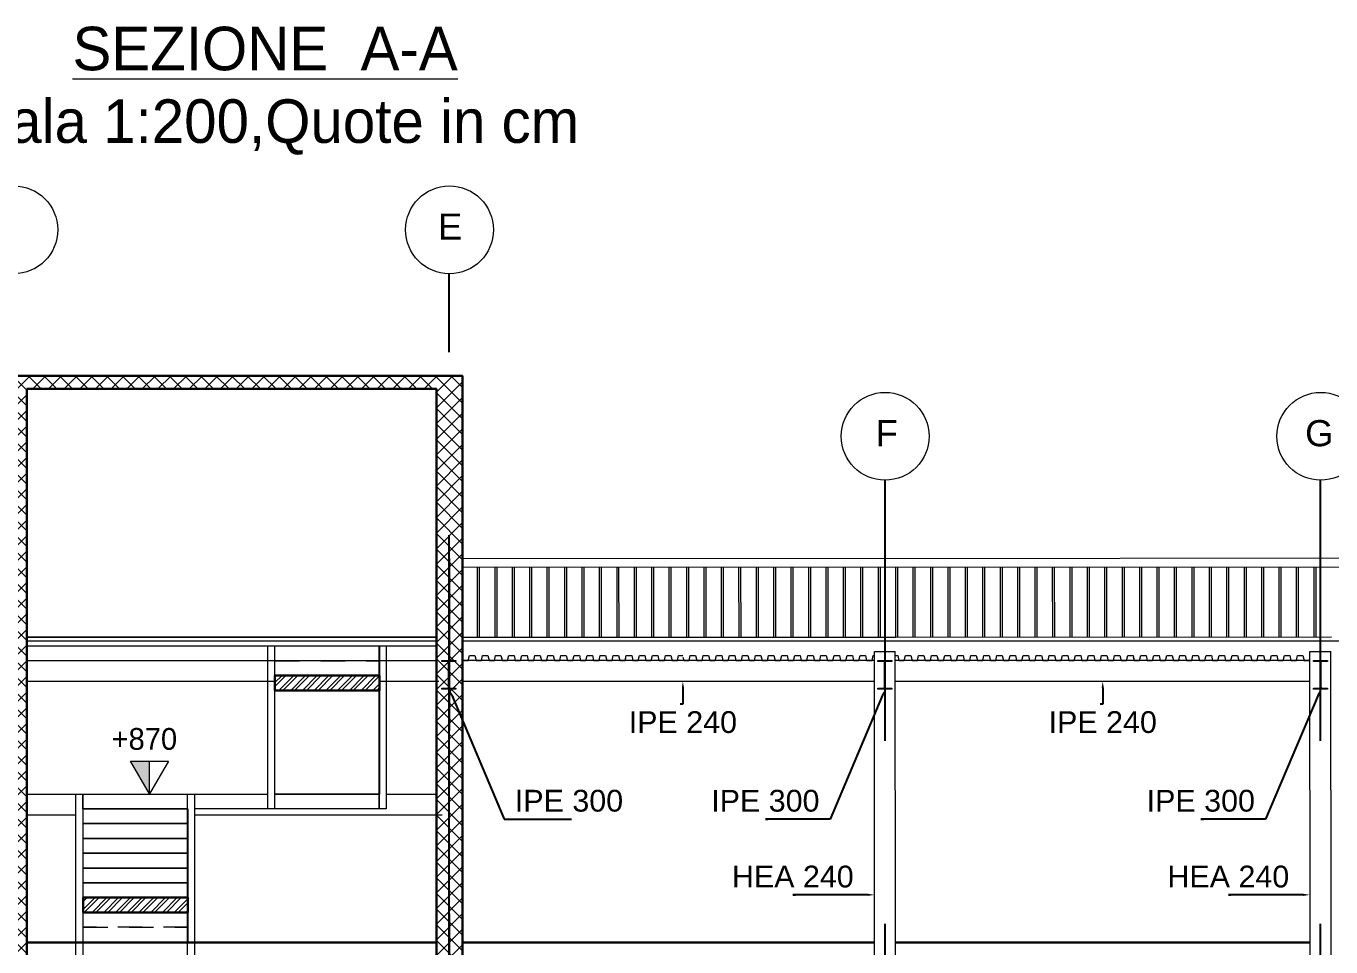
# Model space of a CAD drawing. Header units: millimetres. Extents: x 1415 to 3549, y 2194 to 4677.
# Drawn here: x 1819.9 to 1834.88, y 2281.62 to 2292.2 of the extents above; entities that cross this region are included whole.
import ezdxf
from ezdxf import colors
from ezdxf.entities.mleader import LeaderData, LeaderLine
from ezdxf.math import Vec2, Vec3

# ---------------------------------------------------------------- set-up
doc = ezdxf.new("R2010")
doc.units = ezdxf.units.MM
doc.linetypes.add('ACAD_ISO02W100', pattern=[15, 12, -3])
doc.linetypes.add('phl_center', pattern=[0.75, 0.4, -0.35])
doc.layers.get('0').update_dxf_attribs({"plot": 0})
for name, color, linetype, lineweight in [('giunti', 7, 'Continuous', 15), ('Layer3', 7, 'Continuous', 15), ('Layer4', 7, 'Continuous', 15), ('quote', 252, 'Continuous', 5), ('Setti', 5, 'Continuous', 30), ('staffe', 10, 'Continuous', 9)]:
    doc.layers.add(name, color=color, linetype=linetype, lineweight=lineweight)
doc.layers.add('linea tratteggiata', color=221, linetype='ACAD_ISO02W100')
doc.styles.add('per i setti', font='ARIALN.TTF')
doc.styles.get("Standard").update_dxf_attribs({"font": 'arial.ttf'})
doc.dimstyles.new('quote cm scala 200', dxfattribs={"dimtxt": 0.3, "dimasz": 0.2, "dimexe": 0.05, "dimexo": 0.0015, "dimgap": 0.15, "dimtad": 1, "dimdec": 0, "dimlfac": 100, "dimzin": 0, "dimdsep": 46, "dimtxsty": 'Standard', "dimblk": 'ARCHTICK', "dimcen": 0, "dimclre": 252, "dimadec": 0, "dimazin": 2, "dimtfac": 1, "dimtdec": 0, "dimtofl": 0, "dimtmove": 0, "dimatfit": 3, "dimfxl": 0.0035, "dimfxlon": 1, "dimtolj": 1, "dimtzin": 0, "dimarcsym": 0})

# ---------------------------------------------------------------- blocks, each defined once
blk = doc.blocks.new('_ArchTick')
at = {"color": 0, "linetype": 'ByBlock', "const_width": 0.15}
blk.add_lwpolyline([(-0.5, -0.5), (0.5, 0.5)], dxfattribs=at)
blk = doc.blocks.new('*D1444')
at = {"layer": 'Defpoints', "color": 0, "transparency": 16777216}
for p in [(1819.912, 2288.031), (1841.117, 2288.031), (1819.912, 2285.181)]:
    blk.add_point(p, dxfattribs=at)
at = {"layer": 'quote', "color": 252, "lineweight": -2, "transparency": 16777216}
for p, q in [((1841.114, 2288.031), (1841.167, 2288.031)), ((1841.114, 2285.181), (1841.167, 2285.181))]:
    blk.add_line(p, q, dxfattribs=at)
at = {"layer": 'quote', "color": 0, "linetype": 'Continuous', "lineweight": -2, "transparency": 16777216}
blk.add_line((1841.117, 2285.181), (1841.117, 2288.031), dxfattribs=at)
at = {"layer": 'quote', "color": 0, "lineweight": -2, "transparency": 16777216, "xscale": 0.2, "yscale": 0.2, "zscale": 0.2}
for p, rotation in [((1841.117, 2288.031), 90), ((1841.117, 2285.181), 270)]:
    blk.add_blockref('_ArchTick', p, dxfattribs=dict(at, rotation=rotation))
at = {"layer": 'quote', "color": 0, "transparency": 16777216, "insert": (1840.814, 2286.606), "char_height": 0.3, "width": 0.9, "attachment_point": 5, "rotation": 90}
blk.add_mtext('\\A1;285', dxfattribs=at)

msp = doc.modelspace()

# ---------------------------------------------------------------- hatches: boundary and pattern name
at = {"layer": 'Layer4', "true_color": 0x636466, "transparency": 33554687}
h = msp.add_hatch(color=251, dxfattribs=at)
h.dxf.hatch_style = 1
h.paths.add_polyline_path([(1824.8364, 2284.9144), (1824.7564, 2284.9144), (1824.6764, 2284.9144), (1824.6764, 2284.9029), (1824.7346, 2284.9029, -0.4142136), (1824.7526, 2284.8849), (1824.7526, 2284.7494), (1824.7526, 2284.6139, -0.4142136), (1824.7346, 2284.5959), (1824.6764, 2284.5959), (1824.6764, 2284.5844), (1824.7564, 2284.5844), (1824.8364, 2284.5844), (1824.8364, 2284.5959), (1824.7781, 2284.5959, -0.4142136), (1824.7601, 2284.6139), (1824.7601, 2284.7494), (1824.7601, 2284.8849, -0.4142136), (1824.7781, 2284.9029), (1824.8364, 2284.9029)])
h = msp.add_hatch(color=251, dxfattribs=at)
h.dxf.hatch_style = 1
h.paths.add_polyline_path([(1829.8394, 2284.9144), (1829.7594, 2284.9144), (1829.6794, 2284.9144), (1829.6794, 2284.9029), (1829.7376, 2284.9029, -0.4142136), (1829.7556, 2284.8849), (1829.7556, 2284.7494), (1829.7556, 2284.6139, -0.4142136), (1829.7376, 2284.5959), (1829.6794, 2284.5959), (1829.6794, 2284.5844), (1829.7594, 2284.5844), (1829.8394, 2284.5844), (1829.8394, 2284.5959), (1829.7811, 2284.5959, -0.4142136), (1829.7631, 2284.6139), (1829.7631, 2284.7494), (1829.7631, 2284.8849, -0.4142136), (1829.7811, 2284.9029), (1829.8394, 2284.9029)])
h = msp.add_hatch(color=251, dxfattribs=at)
h.dxf.hatch_style = 1
h.paths.add_polyline_path([(1834.8398, 2284.9144), (1834.7598, 2284.9144), (1834.6798, 2284.9144), (1834.6798, 2284.9029), (1834.7381, 2284.9029, -0.4142136), (1834.7561, 2284.8849), (1834.7561, 2284.7494), (1834.7561, 2284.6139, -0.4142136), (1834.7381, 2284.5959), (1834.6798, 2284.5959), (1834.6798, 2284.5844), (1834.7598, 2284.5844), (1834.8398, 2284.5844), (1834.8398, 2284.5959), (1834.7816, 2284.5959, -0.4142136), (1834.7636, 2284.6139), (1834.7636, 2284.7494), (1834.7636, 2284.8849, -0.4142136), (1834.7816, 2284.9029), (1834.8398, 2284.9029)])
at = {"layer": 'Layer4'}
h = msp.add_hatch(color=0, dxfattribs=at)
h.dxf.hatch_style = 1
h.paths.add_polyline_path([(1821.1031, 2283.7557), (1821.3196, 2283.3807), (1821.3196, 2283.7557)])
at = {"layer": 'quote', "transparency": 33554687}
h = msp.add_hatch(dxfattribs=at)
h.set_pattern_fill('ANSI32', color=256, scale=0.01)
h.paths.add_polyline_path([(1821.7598, 2282.1908), (1820.5598, 2282.1908), (1820.5598, 2282.0208), (1821.7598, 2282.0208)])
h.paths.add_polyline_path([(1823.9598, 2284.74), (1822.7598, 2284.74), (1822.7598, 2284.5701), (1823.9598, 2284.5701)])
at = {"layer": 'staffe', "lineweight": 5}
h = msp.add_hatch(dxfattribs=at)
h.set_pattern_fill('ANSI37', color=0, scale=0.04)
h.paths.add_polyline_path([(1819.9117, 2288.1808), (1819.7617, 2288.1808), (1819.6117, 2288.1808), (1819.6116, 2274.5039), (1819.9116, 2274.5039)])
h.paths.add_polyline_path([(1824.9116, 2288.1808), (1824.7577, 2288.1808), (1824.6116, 2288.1808), (1824.6123, 2274.5039), (1824.9123, 2274.5039)])
h.paths.add_polyline_path([(1804.9116, 2285.1808), (1804.6116, 2285.1808), (1804.6116, 2274.5039), (1804.9116, 2274.5039)])
h.paths.add_polyline_path([(1839.9116, 2285.1808), (1839.6116, 2285.1808), (1839.6116, 2274.5052), (1839.9116, 2274.5052)])
h = msp.add_hatch(dxfattribs=at)
h.set_pattern_fill('ANSI37', color=0, scale=0.04)
h.paths.add_polyline_path([(1824.6116, 2288.1808), (1819.9117, 2288.1808), (1819.9117, 2288.0308), (1824.6116, 2288.0308)])

# ---------------------------------------------------------------- linework, layer by layer
at = {"layer": 'giunti'}
for points in [[(1829.641, 2274.5039), (1829.641, 2278.3359), (1829.641, 2281.8359), (1829.6394, 2285.0182)], [(1829.6394, 2285.0182), (1829.8794, 2285.0182)], [(1829.6394, 2285.0182), (1829.8794, 2285.0182)], [(1829.881, 2274.5039), (1829.881, 2278.3359), (1829.881, 2281.8359), (1829.8794, 2285.0182)], [(1834.6398, 2274.5039), (1834.6398, 2278.3359), (1834.6398, 2281.8359), (1834.6358, 2285.0182)], [(1834.6358, 2285.0182), (1834.8758, 2285.0182)], [(1834.6358, 2285.0182), (1834.8758, 2285.0182)], [(1834.8798, 2274.5039), (1834.8798, 2278.3359), (1834.8798, 2281.8359), (1834.8758, 2285.0182)]]:
    msp.add_lwpolyline(points, dxfattribs=at)
at = {"layer": 'Layer3'}
for points in [[(1824.6764, 2284.5844), (1824.6764, 2284.5959), (1824.7346, 2284.5959, 0.4142136), (1824.7526, 2284.6139), (1824.7526, 2284.7494), (1824.7526, 2284.8849, 0.4142136), (1824.7346, 2284.9029), (1824.6764, 2284.9029), (1824.6764, 2284.9144), (1824.7564, 2284.9144), (1824.8364, 2284.9144), (1824.8364, 2284.9029), (1824.7781, 2284.9029, 0.4142136), (1824.7601, 2284.8849), (1824.7601, 2284.7494), (1824.7601, 2284.6139, 0.4142136), (1824.7781, 2284.5959), (1824.8364, 2284.5959), (1824.8364, 2284.5844), (1824.7564, 2284.5844)], [(1829.6794, 2284.5844), (1829.6794, 2284.5959), (1829.7376, 2284.5959, 0.4142136), (1829.7556, 2284.6139), (1829.7556, 2284.7494), (1829.7556, 2284.8849, 0.4142136), (1829.7376, 2284.9029), (1829.6794, 2284.9029), (1829.6794, 2284.9144), (1829.7594, 2284.9144), (1829.8394, 2284.9144), (1829.8394, 2284.9029), (1829.7811, 2284.9029, 0.4142136), (1829.7631, 2284.8849), (1829.7631, 2284.7494), (1829.7631, 2284.6139, 0.4142136), (1829.7811, 2284.5959), (1829.8394, 2284.5959), (1829.8394, 2284.5844), (1829.7594, 2284.5844)], [(1834.6798, 2284.5844), (1834.6798, 2284.5959), (1834.7381, 2284.5959, 0.4142136), (1834.7561, 2284.6139), (1834.7561, 2284.7494), (1834.7561, 2284.8849, 0.4142136), (1834.7381, 2284.9029), (1834.6798, 2284.9029), (1834.6798, 2284.9144), (1834.7598, 2284.9144), (1834.8398, 2284.9144), (1834.8398, 2284.9029), (1834.7816, 2284.9029, 0.4142136), (1834.7636, 2284.8849), (1834.7636, 2284.7494), (1834.7636, 2284.6139, 0.4142136), (1834.7816, 2284.5959), (1834.8398, 2284.5959), (1834.8398, 2284.5844), (1834.7598, 2284.5844)]]:
    msp.add_lwpolyline(points, format="xyb", close=True, dxfattribs=at)
for points in [[(1827.441, 2284.9144), (1824.9116, 2284.9144)], [(1829.6394, 2284.9144), (1827.441, 2284.9144)], [(1834.6382, 2284.9143), (1829.881, 2284.9143)]]:
    msp.add_lwpolyline(points, dxfattribs=at)
for centre in [(1819.7623, 2289.8579), (1824.7623, 2289.8579), (1829.7623, 2287.4869), (1834.7623, 2287.4869)]:
    msp.add_circle(centre, 0.5039, dxfattribs=at)
at = {"layer": 'Layer4'}
for p, q in [((1824.6082, 2285.181), (1819.9116, 2285.1808)), ((1822.7598, 2284.5701), (1823.9598, 2284.5701)), ((1822.7598, 2284.4001), (1822.7598, 2284.5701)), ((1823.9598, 2284.5701), (1823.9598, 2284.4001)), ((1822.7598, 2284.2302), (1822.7598, 2284.4001)), ((1823.9598, 2284.4001), (1823.9598, 2284.2302)), ((1822.7598, 2284.0602), (1822.7598, 2284.2302)), ((1823.9598, 2284.2302), (1823.9598, 2284.0602)), ((1822.7598, 2283.8903), (1822.7598, 2284.0602)), ((1823.9598, 2284.0602), (1823.9598, 2283.8903)), ((1822.7598, 2283.7203), (1822.7598, 2283.8903)), ((1823.9598, 2283.8903), (1823.9598, 2283.7203)), ((1822.7598, 2283.5504), (1822.7598, 2283.7203)), ((1823.9598, 2283.7203), (1823.9598, 2283.5504)), ((1822.7598, 2283.3804), (1822.7598, 2283.5504)), ((1823.9598, 2283.5504), (1823.9598, 2283.3804)), ((1823.9598, 2283.3804), (1822.7598, 2283.3804)), ((1824.6082, 2281.681), (1819.9116, 2281.6808)), ((1824.6082, 2281.6688), (1819.9116, 2281.6688)), ((1827.441, 2281.681), (1824.9116, 2281.6808)), ((1827.441, 2281.6688), (1824.9116, 2281.6688)), ((1829.6394, 2281.681), (1827.441, 2281.6808)), ((1829.6394, 2281.6688), (1827.441, 2281.6688)), ((1834.6382, 2281.6809), (1829.881, 2281.6809)), ((1834.6382, 2281.6688), (1829.881, 2281.6688))]:
    msp.add_line(p, q, dxfattribs=at)
for points in [[(1819.9116, 2285.1808), (1824.6116, 2285.1808)], [(1819.9116, 2285.1395), (1824.6116, 2285.1395)], [(1819.9116, 2285.0811), (1824.6116, 2285.0811)], [(1820.0316, 2285.1809), (1824.6116, 2285.1809)], [(1824.9116, 2285.1808), (1827.441, 2285.1809)], [(1824.9116, 2285.1395), (1827.441, 2285.1395)], [(1827.441, 2285.1808), (1829.8852, 2285.1809)], [(1827.441, 2285.1395), (1829.6394, 2285.1395)], [(1829.6394, 2285.1395), (1834.6382, 2285.1394)], [(1829.881, 2285.1808), (1834.8852, 2285.1849)], [(1834.6382, 2285.1395), (1837.4132, 2285.1395)], [(1824.9116, 2284.9362), (1824.9169, 2284.9144), (1824.9786, 2284.9144), (1824.9921, 2284.9694), (1825.0534, 2284.9694), (1825.0669, 2284.9144), (1825.1286, 2284.9144), (1825.1421, 2284.9694), (1825.2034, 2284.9694), (1825.2169, 2284.9144), (1825.2786, 2284.9144), (1825.2921, 2284.9694), (1825.3534, 2284.9694), (1825.3669, 2284.9144), (1825.4286, 2284.9144), (1825.4347, 2284.9394)], [(1825.3576, 2284.9524), (1825.3669, 2284.9144), (1825.4286, 2284.9144), (1825.4421, 2284.9694), (1825.5034, 2284.9694), (1825.5169, 2284.9144), (1825.5786, 2284.9144), (1825.5921, 2284.9694), (1825.6534, 2284.9694), (1825.6669, 2284.9144), (1825.7286, 2284.9144), (1825.7421, 2284.9694), (1825.8034, 2284.9694), (1825.8169, 2284.9144), (1825.8786, 2284.9144), (1825.8847, 2284.9394)], [(1825.8076, 2284.9524), (1825.8169, 2284.9144), (1825.8786, 2284.9144), (1825.8921, 2284.9694), (1825.9534, 2284.9694), (1825.9669, 2284.9144), (1826.0286, 2284.9144), (1826.0421, 2284.9694), (1826.1034, 2284.9694), (1826.1169, 2284.9144), (1826.1786, 2284.9144), (1826.1921, 2284.9694), (1826.2534, 2284.9694), (1826.2669, 2284.9144), (1826.3286, 2284.9144), (1826.3347, 2284.9394)], [(1826.2576, 2284.9524), (1826.2669, 2284.9144), (1826.3286, 2284.9144), (1826.3421, 2284.9694), (1826.4034, 2284.9694), (1826.4169, 2284.9144), (1826.4786, 2284.9144), (1826.4921, 2284.9694), (1826.5534, 2284.9694), (1826.5669, 2284.9144), (1826.6286, 2284.9144), (1826.6421, 2284.9694), (1826.7034, 2284.9694), (1826.7169, 2284.9144), (1826.7786, 2284.9144), (1826.7847, 2284.9394)], [(1826.7076, 2284.9524), (1826.7169, 2284.9144), (1826.7786, 2284.9144), (1826.7921, 2284.9694), (1826.8534, 2284.9694), (1826.8669, 2284.9144), (1826.9286, 2284.9144), (1826.9421, 2284.9694), (1827.0034, 2284.9694), (1827.0169, 2284.9144), (1827.0786, 2284.9144), (1827.0921, 2284.9694), (1827.1534, 2284.9694), (1827.1669, 2284.9144), (1827.2286, 2284.9144), (1827.2347, 2284.9394)], [(1827.1576, 2284.9524), (1827.1669, 2284.9144), (1827.2286, 2284.9144), (1827.2421, 2284.9694), (1827.3034, 2284.9694), (1827.3169, 2284.9144), (1827.3786, 2284.9144), (1827.3921, 2284.9694), (1827.441, 2284.9694)], [(1827.441, 2284.9524), (1827.4503, 2284.9144), (1827.512, 2284.9144), (1827.5255, 2284.9694), (1827.5868, 2284.9694), (1827.6003, 2284.9144), (1827.662, 2284.9144), (1827.6755, 2284.9694), (1827.7368, 2284.9694), (1827.7503, 2284.9144), (1827.812, 2284.9144), (1827.8255, 2284.9694), (1827.8868, 2284.9694), (1827.9003, 2284.9144), (1827.962, 2284.9144), (1827.9681, 2284.9394)], [(1827.891, 2284.9524), (1827.9003, 2284.9144), (1827.962, 2284.9144), (1827.9755, 2284.9694), (1828.0368, 2284.9694), (1828.0503, 2284.9144), (1828.112, 2284.9144), (1828.1255, 2284.9694), (1828.1868, 2284.9694), (1828.2003, 2284.9144), (1828.262, 2284.9144), (1828.2755, 2284.9694), (1828.3368, 2284.9694), (1828.3503, 2284.9144), (1828.412, 2284.9144), (1828.4181, 2284.9394)], [(1828.341, 2284.9524), (1828.3503, 2284.9144), (1828.412, 2284.9144), (1828.4255, 2284.9694), (1828.4868, 2284.9694), (1828.5003, 2284.9144), (1828.562, 2284.9144), (1828.5755, 2284.9694), (1828.6368, 2284.9694), (1828.6503, 2284.9144), (1828.712, 2284.9144), (1828.7255, 2284.9694), (1828.7868, 2284.9694), (1828.8003, 2284.9144), (1828.862, 2284.9144), (1828.8681, 2284.9394)], [(1828.791, 2284.9524), (1828.8003, 2284.9144), (1828.862, 2284.9144), (1828.8755, 2284.9694), (1828.9368, 2284.9694), (1828.9503, 2284.9144), (1829.012, 2284.9144), (1829.0255, 2284.9694), (1829.0868, 2284.9694), (1829.1003, 2284.9144), (1829.162, 2284.9144), (1829.1755, 2284.9694), (1829.2368, 2284.9694), (1829.2503, 2284.9144), (1829.312, 2284.9144), (1829.3181, 2284.9394)], [(1829.241, 2284.9524), (1829.2503, 2284.9144), (1829.312, 2284.9144), (1829.3255, 2284.9694), (1829.3868, 2284.9694), (1829.4003, 2284.9144), (1829.462, 2284.9144), (1829.4755, 2284.9694), (1829.5368, 2284.9694), (1829.5503, 2284.9144), (1829.612, 2284.9144), (1829.6255, 2284.9694), (1829.6394, 2284.9694)], [(1829.881, 2284.9693), (1829.9074, 2284.9693), (1829.9209, 2284.9143), (1829.9826, 2284.9143), (1829.9961, 2284.9693), (1830.0574, 2284.9693), (1830.0709, 2284.9143), (1830.1326, 2284.9143), (1830.1461, 2284.9693), (1830.2074, 2284.9693), (1830.2209, 2284.9143), (1830.2826, 2284.9143), (1830.2887, 2284.9393)], [(1829.9116, 2284.9523), (1829.9209, 2284.9143), (1829.9826, 2284.9143), (1829.9961, 2284.9693), (1830.0574, 2284.9693), (1830.0709, 2284.9143), (1830.1326, 2284.9143), (1830.1461, 2284.9693), (1830.2074, 2284.9693), (1830.2209, 2284.9143), (1830.2826, 2284.9143), (1830.2961, 2284.9693), (1830.3574, 2284.9693), (1830.3709, 2284.9143), (1830.4326, 2284.9143), (1830.4387, 2284.9393)], [(1830.3616, 2284.9523), (1830.3709, 2284.9143), (1830.4326, 2284.9143), (1830.4461, 2284.9693), (1830.5074, 2284.9693), (1830.5209, 2284.9143), (1830.5826, 2284.9143), (1830.5961, 2284.9693), (1830.6574, 2284.9693), (1830.6709, 2284.9143), (1830.7326, 2284.9143), (1830.7461, 2284.9693), (1830.8074, 2284.9693), (1830.8209, 2284.9143), (1830.8826, 2284.9143), (1830.8887, 2284.9393)], [(1830.8116, 2284.9523), (1830.8209, 2284.9143), (1830.8826, 2284.9143), (1830.8961, 2284.9693), (1830.9574, 2284.9693), (1830.9709, 2284.9143), (1831.0326, 2284.9143), (1831.0461, 2284.9693), (1831.1074, 2284.9693), (1831.1209, 2284.9143), (1831.1826, 2284.9143), (1831.1961, 2284.9693), (1831.2574, 2284.9693), (1831.2709, 2284.9143), (1831.3326, 2284.9143), (1831.3387, 2284.9393)], [(1831.2616, 2284.9523), (1831.2709, 2284.9143), (1831.3326, 2284.9143), (1831.3461, 2284.9693), (1831.4074, 2284.9693), (1831.4209, 2284.9143), (1831.4826, 2284.9143), (1831.4961, 2284.9693), (1831.5574, 2284.9693), (1831.5709, 2284.9143), (1831.6326, 2284.9143), (1831.6461, 2284.9693), (1831.7074, 2284.9693), (1831.7209, 2284.9143), (1831.7826, 2284.9143), (1831.7887, 2284.9393)], [(1831.2616, 2284.9523), (1831.2709, 2284.9143), (1831.3326, 2284.9143), (1831.3461, 2284.9693), (1831.4074, 2284.9693), (1831.4209, 2284.9143), (1831.4826, 2284.9143), (1831.4961, 2284.9693), (1831.5574, 2284.9693), (1831.5709, 2284.9143), (1831.6326, 2284.9143), (1831.6461, 2284.9693), (1831.7074, 2284.9693), (1831.7209, 2284.9143), (1831.7826, 2284.9143), (1831.7887, 2284.9393)], [(1831.7116, 2284.9523), (1831.7209, 2284.9143), (1831.7826, 2284.9143), (1831.7961, 2284.9693), (1831.8574, 2284.9693), (1831.8709, 2284.9143), (1831.9326, 2284.9143), (1831.9461, 2284.9693), (1832.0074, 2284.9693), (1832.0209, 2284.9143), (1832.0826, 2284.9143), (1832.0961, 2284.9693), (1832.1574, 2284.9693), (1832.1709, 2284.9143), (1832.2326, 2284.9143), (1832.2387, 2284.9393)], [(1832.1616, 2284.9524), (1832.1709, 2284.9144), (1832.2326, 2284.9144), (1832.2461, 2284.9694), (1832.3074, 2284.9694), (1832.3209, 2284.9144), (1832.3826, 2284.9144), (1832.3961, 2284.9694), (1832.4574, 2284.9694), (1832.4709, 2284.9144), (1832.5326, 2284.9144), (1832.5461, 2284.9694), (1832.6074, 2284.9694), (1832.6209, 2284.9144), (1832.6826, 2284.9144), (1832.6887, 2284.9394)], [(1832.6108, 2284.9523), (1832.6201, 2284.9143), (1832.6817, 2284.9143), (1832.6952, 2284.9693), (1832.7566, 2284.9693), (1832.7701, 2284.9143), (1832.8317, 2284.9143), (1832.8452, 2284.9693), (1832.9066, 2284.9693), (1832.9201, 2284.9143), (1832.9817, 2284.9143), (1832.9952, 2284.9693), (1833.0566, 2284.9693), (1833.0701, 2284.9143), (1833.1317, 2284.9143), (1833.1379, 2284.9393)], [(1833.0608, 2284.9524), (1833.0701, 2284.9144), (1833.1317, 2284.9144), (1833.1452, 2284.9694), (1833.2066, 2284.9694), (1833.2201, 2284.9144), (1833.2817, 2284.9144), (1833.2952, 2284.9694), (1833.3566, 2284.9694), (1833.3701, 2284.9144), (1833.4317, 2284.9144), (1833.4452, 2284.9694), (1833.5066, 2284.9694), (1833.5201, 2284.9144), (1833.5817, 2284.9144), (1833.5879, 2284.9394)], [(1833.5108, 2284.9525), (1833.5201, 2284.9145), (1833.5817, 2284.9145), (1833.5952, 2284.9695), (1833.6566, 2284.9695), (1833.6701, 2284.9145), (1833.7317, 2284.9145), (1833.7452, 2284.9695), (1833.8066, 2284.9695), (1833.8201, 2284.9145), (1833.8817, 2284.9145), (1833.8952, 2284.9695), (1833.9566, 2284.9695), (1833.9701, 2284.9145), (1834.0317, 2284.9145), (1834.0379, 2284.9395)], [(1833.9608, 2284.9526), (1833.9701, 2284.9146), (1834.0317, 2284.9146), (1834.0452, 2284.9696), (1834.1066, 2284.9696), (1834.1201, 2284.9146), (1834.1817, 2284.9146), (1834.1952, 2284.9696), (1834.2566, 2284.9696), (1834.2701, 2284.9146), (1834.3317, 2284.9146), (1834.3452, 2284.9696), (1834.4066, 2284.9696), (1834.4201, 2284.9146), (1834.4817, 2284.9146), (1834.4879, 2284.9396)], [(1834.4108, 2284.9527), (1834.4201, 2284.9147), (1834.4817, 2284.9147), (1834.4952, 2284.9697), (1834.5566, 2284.9697), (1834.5701, 2284.9147), (1834.6317, 2284.9147), (1834.6382, 2284.9409)], [(1824.6116, 2284.9108), (1819.9116, 2284.9108)], [(1821.3196, 2283.3807), (1821.3196, 2283.7557)], [(1821.7559, 2283.2105), (1820.5559, 2283.2105), (1820.5559, 2283.3804), (1822.6759, 2283.3804)], [(1822.7559, 2283.3804), (1823.9559, 2283.3804), (1823.9559, 2283.2105), (1821.8359, 2283.2105)]]:
    msp.add_lwpolyline(points, dxfattribs=at)
for points in [[(1822.7559, 2283.2105), (1822.6759, 2283.2105), (1822.6759, 2285.0808), (1822.7559, 2285.0808)], [(1824.0359, 2283.2105), (1823.9559, 2283.2105), (1823.9559, 2285.0808), (1824.0359, 2285.0808)], [(1821.3196, 2283.3807), (1821.1031, 2283.7557), (1821.5361, 2283.7557)], [(1820.5559, 2281.5222), (1820.4759, 2281.5222), (1820.4759, 2283.3804), (1820.5559, 2283.3804)], [(1821.8359, 2281.5222), (1821.7559, 2281.5222), (1821.7559, 2283.3804), (1821.8359, 2283.3804)], [(1820.5598, 2283.2105), (1821.7598, 2283.2105), (1821.7598, 2283.0405), (1820.5598, 2283.0405)], [(1820.5598, 2283.0405), (1821.7598, 2283.0405), (1821.7598, 2282.8706), (1820.5598, 2282.8706)], [(1820.5598, 2282.8706), (1821.7598, 2282.8706), (1821.7598, 2282.7006), (1820.5598, 2282.7006)], [(1820.5598, 2282.7006), (1821.7598, 2282.7006), (1821.7598, 2282.5307), (1820.5598, 2282.5307)], [(1820.5598, 2282.5307), (1821.7598, 2282.5307), (1821.7598, 2282.3607), (1820.5598, 2282.3607)], [(1820.5598, 2282.3607), (1821.7598, 2282.3607), (1821.7598, 2282.1908), (1820.5598, 2282.1908)]]:
    msp.add_lwpolyline(points, close=True, dxfattribs=at)
at = {"layer": 'Layer4', "linetype": 'phl_center', "ltscale": 0.7}
for points in [[(1822.7598, 2285.0808), (1823.9598, 2285.0808), (1823.9598, 2284.9108), (1822.7598, 2284.9108)], [(1822.7598, 2284.91), (1823.9598, 2284.91), (1823.9598, 2284.74), (1822.7598, 2284.74)], [(1820.5598, 2282.0208), (1821.7598, 2282.0208), (1821.7598, 2281.8508), (1820.5598, 2281.8508)], [(1820.5598, 2281.8508), (1821.7598, 2281.8508), (1821.7598, 2281.6809), (1820.5598, 2281.6809)]]:
    msp.add_lwpolyline(points, close=True, dxfattribs=at)
at = {"layer": 'Layer4', "color": 5}
for points in [[(1819.9105, 2284.6743), (1819.9105, 2284.6743), (1822.7598, 2284.6743)], [(1823.9598, 2284.6743), (1824.641, 2284.6743)], [(1824.9116, 2284.6744), (1827.441, 2284.6744)], [(1827.441, 2284.6744), (1827.441, 2284.6744), (1829.6394, 2284.6744)], [(1829.881, 2284.6743), (1829.881, 2284.6743), (1834.6382, 2284.6743)], [(1819.9076, 2283.3804), (1820.5559, 2283.3804)], [(1824.0359, 2283.3804), (1824.6076, 2283.3804)], [(1819.9076, 2283.1403), (1819.9076, 2283.1403), (1820.4759, 2283.1403)], [(1821.8359, 2283.1403), (1824.6782, 2283.1403)]]:
    msp.add_lwpolyline(points, dxfattribs=at)
at = {"layer": 'linea tratteggiata', "ltscale": 0.7}
for points in [[(1824.7577, 2277.9518), (1824.7577, 2289.3539)], [(1829.7623, 2273.4891), (1829.7623, 2286.9829)], [(1834.7588, 2273.4891), (1834.7588, 2286.983)], [(1824.7623, 2273.6039), (1824.7623, 2286.0829)]]:
    msp.add_lwpolyline(points, dxfattribs=at)
at = {"layer": 'quote'}
for points in [[(1839.9079, 2285.9866), (1840.0079, 2285.9866), (1840.0079, 2286.0866), (1824.9078, 2286.0817)], [(1839.9079, 2285.9866), (1824.9078, 2285.9816)], [(1825.0852, 2285.1817), (1825.085, 2285.9818)], [(1825.1082, 2285.1818), (1825.1079, 2285.9818)], [(1825.2852, 2285.1818), (1825.285, 2285.9818)], [(1825.3082, 2285.1818), (1825.3079, 2285.9818)], [(1825.4852, 2285.1818), (1825.485, 2285.9819)], [(1825.5082, 2285.1819), (1825.5079, 2285.9819)], [(1825.6852, 2285.1819), (1825.685, 2285.982)], [(1825.7082, 2285.182), (1825.7079, 2285.982)], [(1825.8852, 2285.1819), (1825.885, 2285.982)], [(1825.9082, 2285.182), (1825.9079, 2285.982)], [(1826.0852, 2285.182), (1826.085, 2285.9821)], [(1826.1082, 2285.1821), (1826.1079, 2285.9821)], [(1826.2852, 2285.1821), (1826.285, 2285.9822)], [(1826.3082, 2285.1822), (1826.3079, 2285.9822)], [(1826.4852, 2285.1821), (1826.485, 2285.9822)], [(1826.5082, 2285.1822), (1826.5079, 2285.9822)], [(1826.6852, 2285.1822), (1826.685, 2285.9823)], [(1826.7082, 2285.1823), (1826.7079, 2285.9823)], [(1826.8852, 2285.1823), (1826.885, 2285.9823)], [(1826.9082, 2285.1824), (1826.9079, 2285.9824)], [(1827.0852, 2285.1823), (1827.085, 2285.9824)], [(1827.1082, 2285.1824), (1827.1079, 2285.9824)], [(1827.2852, 2285.1824), (1827.285, 2285.9825)], [(1827.3082, 2285.1825), (1827.3079, 2285.9825)], [(1827.4852, 2285.1825), (1827.485, 2285.9825)], [(1827.5082, 2285.1825), (1827.5079, 2285.9825)], [(1827.6852, 2285.1825), (1827.685, 2285.9826)], [(1827.7082, 2285.1826), (1827.7079, 2285.9826)], [(1827.8852, 2285.1826), (1827.885, 2285.9827)], [(1827.9082, 2285.1827), (1827.9079, 2285.9827)], [(1828.0852, 2285.1827), (1828.085, 2285.9827)], [(1828.1082, 2285.1827), (1828.1079, 2285.9827)], [(1828.2852, 2285.1827), (1828.285, 2285.9828)], [(1828.3082, 2285.1828), (1828.3079, 2285.9828)], [(1828.4852, 2285.1828), (1828.485, 2285.9829)], [(1828.5082, 2285.1829), (1828.5079, 2285.9829)], [(1828.6852, 2285.1829), (1828.685, 2285.9829)], [(1828.7082, 2285.1829), (1828.7079, 2285.9829)], [(1828.8852, 2285.1829), (1828.885, 2285.983)], [(1828.9082, 2285.183), (1828.9079, 2285.983)], [(1829.0852, 2285.183), (1829.085, 2285.9831)], [(1829.1082, 2285.1831), (1829.1079, 2285.9831)], [(1829.2852, 2285.1831), (1829.285, 2285.9831)], [(1829.3082, 2285.1831), (1829.3079, 2285.9831)], [(1829.4852, 2285.1831), (1829.485, 2285.9832)], [(1829.5082, 2285.1832), (1829.5079, 2285.9832)], [(1829.6852, 2285.1832), (1829.685, 2285.9833)], [(1829.7082, 2285.1833), (1829.7079, 2285.9833)], [(1829.8852, 2285.1832), (1829.885, 2285.9833)], [(1829.9082, 2285.1833), (1829.9079, 2285.9833)], [(1830.0852, 2285.1833), (1830.085, 2285.9834)], [(1830.1082, 2285.1834), (1830.1079, 2285.9834)], [(1830.2852, 2285.1834), (1830.285, 2285.9835)], [(1830.3082, 2285.1835), (1830.3079, 2285.9835)], [(1830.4852, 2285.1834), (1830.485, 2285.9835)], [(1830.5082, 2285.1835), (1830.5079, 2285.9835)], [(1830.6852, 2285.1835), (1830.685, 2285.9836)], [(1830.7082, 2285.1836), (1830.7079, 2285.9836)], [(1830.8852, 2285.1836), (1830.885, 2285.9836)], [(1830.9082, 2285.1837), (1830.9079, 2285.9837)], [(1831.0852, 2285.1836), (1831.085, 2285.9837)], [(1831.1082, 2285.1837), (1831.1079, 2285.9837)], [(1831.2852, 2285.1837), (1831.285, 2285.9838)], [(1831.3082, 2285.1838), (1831.3079, 2285.9838)], [(1831.4852, 2285.1838), (1831.485, 2285.9838)], [(1831.5082, 2285.1838), (1831.5079, 2285.9838)], [(1831.6852, 2285.1838), (1831.685, 2285.9839)], [(1831.7082, 2285.1839), (1831.7079, 2285.9839)], [(1831.8852, 2285.1839), (1831.885, 2285.984)], [(1831.9082, 2285.184), (1831.9079, 2285.984)], [(1832.0852, 2285.184), (1832.085, 2285.984)], [(1832.1082, 2285.184), (1832.1079, 2285.984)], [(1832.2852, 2285.184), (1832.285, 2285.9841)], [(1832.3082, 2285.1841), (1832.3079, 2285.9841)], [(1832.4852, 2285.1841), (1832.485, 2285.9842)], [(1832.5082, 2285.1842), (1832.5079, 2285.9842)], [(1832.6852, 2285.1842), (1832.685, 2285.9842)], [(1832.7082, 2285.1842), (1832.7079, 2285.9842)], [(1832.8852, 2285.1842), (1832.885, 2285.9843)], [(1832.9082, 2285.1843), (1832.9079, 2285.9843)], [(1833.0852, 2285.1843), (1833.085, 2285.9844)], [(1833.1082, 2285.1844), (1833.1079, 2285.9844)], [(1833.2852, 2285.1844), (1833.285, 2285.9844)], [(1833.3082, 2285.1844), (1833.3079, 2285.9844)], [(1833.4852, 2285.1844), (1833.485, 2285.9845)], [(1833.5082, 2285.1845), (1833.5079, 2285.9845)], [(1833.6852, 2285.1845), (1833.685, 2285.9846)], [(1833.7082, 2285.1846), (1833.7079, 2285.9846)], [(1833.8852, 2285.1845), (1833.885, 2285.9846)], [(1833.9082, 2285.1846), (1833.9079, 2285.9846)], [(1834.0852, 2285.1846), (1834.085, 2285.9847)], [(1834.1082, 2285.1847), (1834.1079, 2285.9847)], [(1834.2852, 2285.1847), (1834.285, 2285.9848)], [(1834.3082, 2285.1848), (1834.3079, 2285.9848)], [(1834.4852, 2285.1847), (1834.485, 2285.9848)], [(1834.5082, 2285.1848), (1834.5079, 2285.9848)], [(1834.6852, 2285.1848), (1834.685, 2285.9849)], [(1834.7082, 2285.1849), (1834.7079, 2285.9849)]]:
    msp.add_lwpolyline(points, dxfattribs=at)
at = {"layer": 'Setti'}
for points in [[(1824.9116, 2274.5039), (1824.9116, 2288.1808), (1824.7616, 2288.1808), (1824.9116, 2288.1808), (1819.6117, 2288.1808), (1819.6117, 2288.1808), (1819.6117, 2288.1808), (1819.6116, 2274.5039)], [(1819.9116, 2274.5039), (1819.9117, 2288.0308), (1824.6116, 2288.0308), (1824.6116, 2274.5039)]]:
    msp.add_lwpolyline(points, dxfattribs=at)
for points in [[(1822.7598, 2284.74), (1823.9598, 2284.74), (1823.9598, 2284.5701), (1822.7598, 2284.5701)], [(1820.5598, 2282.1908), (1821.7598, 2282.1908), (1821.7598, 2282.0208), (1820.5598, 2282.0208)]]:
    msp.add_lwpolyline(points, close=True, dxfattribs=at)

# ---------------------------------------------------------------- texts
at = {"layer": 'Layer3'}
for s, width, insert, char_height, attachment_point in [('\\pxqc;{\\fBahnschrift Light|b0|i0|c0|p34;\\LSEZIONE  A-A          \\P\\lscala 1:200,Quote in cm}', 7.63248, (1818.83, 2292.1892), 0.5, 1), ('E', 0.3, (1824.9084, 2290.0442), 0.3, 3), ('F', 0.3, (1829.9084, 2287.6731), 0.3, 3), ('G', 0.046636, (1834.9084, 2287.6731), 0.3, 3)]:
    msp.add_mtext_dynamic_manual_height_columns(s, width=width, gutter_width=12.5, heights=[0], dxfattribs=dict(at, insert=insert, char_height=char_height, attachment_point=attachment_point))
at = {"layer": 'Layer4', "insert": (1820.8685, 2284.1378), "char_height": 0.25, "attachment_point": 1, "style": 'per i setti'}
msp.add_mtext_dynamic_manual_height_columns('\\pxqc;{\\fBahnschrift Light|b0|i0|c0|p34;+870}', width=0.783834, gutter_width=31.25, heights=[0], dxfattribs=at)

# ---------------------------------------------------------------- dimensions: what is measured, and where the dimension line sits
at = {"layer": 'quote'}
dim = msp.add_linear_dim(base=(1841.1171, 2288.0308), p1=(1819.9116, 2285.1808), p2=(1819.9116, 2288.0308), angle=90, dimstyle='quote cm scala 200', dxfattribs=at)
dim.commit()
dim.dimension.update_dxf_attribs({"geometry": '*D1444', "text_midpoint": (1840.8139, 2286.6058)})

# ---------------------------------------------------------------- leaders
ml = msp.add_multileader_mtext('Standard', dxfattribs=at)
ml.set_content('IPE 240', color=256)
ml.set_leader_properties()
ml.build(insert=Vec2(0, 0))
ml.multileader.update_dxf_attribs({"text_attachment_direction": 1, "dogleg_length": 0.03, "arrow_head_size": 0.075})
ctx = ml.context
ctx.base_point, ctx.char_height, ctx.arrow_head_size, ctx.landing_gap_size, ctx.plane_origin = Vec3(1827.441, 2283.9959), 0.25, 0.075, 0.08, Vec3(1827.441, 2284.6744)
ctx.text_align_type = 1
notes = []
notes.append((ctx, [(0, (1, 1, 0), (1827.441, 2284.4111), (-1, 0), 0.03, [(0, [(1827.441, 2284.6744)], 0, [])])]))
ctx.mtext.insert, ctx.mtext.alignment, ctx.mtext.flow_direction = Vec3(1827.441, 2284.3311), 2, 5
ml = msp.add_multileader_mtext('Standard', dxfattribs=at)
ml.set_content('IPE 240', color=256)
ml.set_leader_properties()
ml.build(insert=Vec2(0, 0))
ml.multileader.update_dxf_attribs({"text_attachment_direction": 1, "dogleg_length": 0.03, "arrow_head_size": 0.075})
ctx = ml.context
ctx.base_point, ctx.char_height, ctx.arrow_head_size, ctx.landing_gap_size, ctx.plane_origin = Vec3(1832.2596, 2283.9958), 0.25, 0.075, 0.08, Vec3(1832.2596, 2284.6743)
ctx.text_align_type = 1
notes.append((ctx, [(0, (1, 1, 0), (1832.2596, 2284.4111), (-1, 0), 0.03, [(0, [(1832.2596, 2284.6743)], 0, [])])]))
ctx.mtext.insert, ctx.mtext.alignment, ctx.mtext.flow_direction = Vec3(1832.2596, 2284.3311), 2, 5
ml = msp.add_multileader_mtext('Standard', dxfattribs=at)
ml.set_content('IPE 300', color=256)
ml.set_leader_properties()
ml.build(insert=Vec2(0, 0))
ml.multileader.update_dxf_attribs({"text_attachment_direction": 1, "dogleg_length": 0.03, "arrow_head_size": 0.075})
ctx = ml.context
ctx.base_point, ctx.char_height, ctx.arrow_head_size, ctx.landing_gap_size, ctx.plane_origin, ctx.plane_x_axis, ctx.plane_y_axis = Vec3(1826.1339, 2283.0929), 0.25, 0.075, 0.08, Vec3(1824.7593, 2283.8554), Vec3(1, 0.0000153), Vec3(-0.0000153, 1)
ctx.text_align_type = 1
notes.append((ctx, [(0, (1, 1, 0), (1826.1339, 2283.0929), (1, 0.0000153), 0.03, [(0, [(1824.7584, 2284.5844), (1825.3908, 2283.0929)], 0, [])])]))
ctx.mtext.insert, ctx.mtext.text_direction, ctx.mtext.rotation, ctx.mtext.alignment, ctx.mtext.flow_direction = Vec3(1826.1339, 2283.4284), Vec3(1, 0.0000153), 0.0000153, 2, 5
ml = msp.add_multileader_mtext('Standard', dxfattribs=at)
ml.set_content('IPE 300', color=256)
ml.set_leader_properties()
ml.build(insert=Vec2(0, 0))
ml.multileader.update_dxf_attribs({"text_attachment_direction": 1, "dogleg_length": 0.03, "arrow_head_size": 0.075})
ctx = ml.context
ctx.base_point, ctx.char_height, ctx.arrow_head_size, ctx.landing_gap_size, ctx.plane_origin = Vec3(1828.3878, 2283.0929), 0.25, 0.075, 0.08, Vec3(1829.7623, 2283.8554)
ctx.text_align_type = 1
notes.append((ctx, [(0, (1, 1, 0), (1828.3878, 2283.0929), (1, 0), 0.03, [(0, [(1829.7632, 2284.5844), (1829.1308, 2283.0929)], 0, [])])]))
ctx.mtext.insert, ctx.mtext.alignment, ctx.mtext.flow_direction = Vec3(1828.3878, 2283.4283), 2, 5
ml = msp.add_multileader_mtext('Standard', dxfattribs=at)
ml.set_content('IPE 300', color=256)
ml.set_leader_properties()
ml.build(insert=Vec2(0, 0))
ml.multileader.update_dxf_attribs({"text_attachment_direction": 1, "dogleg_length": 0.03, "arrow_head_size": 0.075})
ctx = ml.context
ctx.base_point, ctx.char_height, ctx.arrow_head_size, ctx.landing_gap_size, ctx.plane_origin = Vec3(1833.3853, 2283.0929), 0.25, 0.075, 0.08, Vec3(1834.7598, 2283.8554)
ctx.text_align_type = 1
notes.append((ctx, [(0, (1, 1, 0), (1833.3853, 2283.0929), (1, 0), 0.03, [(0, [(1834.7607, 2284.5844), (1834.1283, 2283.0929)], 0, [])])]))
ctx.mtext.insert, ctx.mtext.alignment, ctx.mtext.flow_direction = Vec3(1833.3853, 2283.4283), 2, 5
ml = msp.add_multileader_mtext('Standard', dxfattribs=at)
ml.set_content('HEA 240', color=256)
ml.set_leader_properties()
ml.build(insert=Vec2(0, 0))
ml.multileader.update_dxf_attribs({"text_attachment_direction": 1, "dogleg_length": 0.03, "arrow_head_size": 0.075})
ctx = ml.context
ctx.base_point, ctx.char_height, ctx.arrow_head_size, ctx.landing_gap_size, ctx.plane_origin = Vec3(1828.7027, 2282.2226), 0.25, 0.075, 0.08, Vec3(1829.6393, 2282.2226)
ctx.text_align_type = 1
notes.append((ctx, [(0, (1, 1, 0), (1828.7027, 2282.2226), (1, 0), 0.03, [(0, [(1829.6393, 2282.2226)], 0, [])])]))
ctx.mtext.insert, ctx.mtext.alignment, ctx.mtext.flow_direction = Vec3(1828.7027, 2282.5579), 2, 5
ml = msp.add_multileader_mtext('Standard', dxfattribs=at)
ml.set_content('HEA 240', color=256)
ml.set_leader_properties()
ml.build(insert=Vec2(0, 0))
ml.multileader.update_dxf_attribs({"text_attachment_direction": 1, "dogleg_length": 0.03, "arrow_head_size": 0.075})
ctx = ml.context
ctx.base_point, ctx.char_height, ctx.arrow_head_size, ctx.landing_gap_size, ctx.plane_origin = Vec3(1833.7015, 2282.2226), 0.25, 0.075, 0.08, Vec3(1834.6381, 2282.2226)
ctx.text_align_type = 1
notes.append((ctx, [(0, (1, 1, 0), (1833.7015, 2282.2226), (1, 0), 0.03, [(0, [(1834.6381, 2282.2226)], 0, [])])]))
ctx.mtext.insert, ctx.mtext.alignment, ctx.mtext.flow_direction = Vec3(1833.7015, 2282.5579), 2, 5
for ctx, leaders in notes:
    for number, flags, end, landing, length, lines in leaders:
        leader = LeaderData()
        leader.index, (leader.has_last_leader_line, leader.has_dogleg_vector, leader.attachment_direction) = number, flags
        leader.last_leader_point, leader.dogleg_vector, leader.dogleg_length = Vec3(end), Vec3(landing), length
        for number, points, colour, breaks in lines:
            line = LeaderLine()
            line.index, line.vertices, line.color, line.breaks = number, Vec3.list(points), colors.encode_raw_color(colour), breaks
            leader.lines.append(line)
        ctx.leaders.append(leader)

doc.saveas('drawing.dxf')
